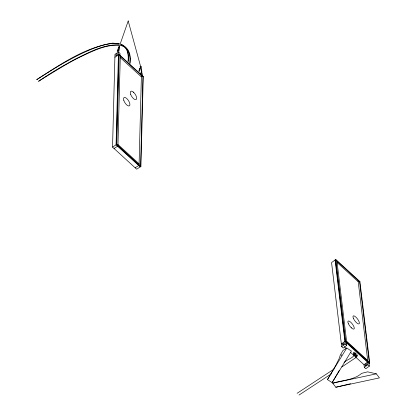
<?xml version="1.0" encoding="UTF-8"?>
<svg xmlns="http://www.w3.org/2000/svg" width="416" height="416" viewBox="0 0 416 416"><rect width="100%" height="100%" fill="white"/><g stroke="black" fill="none" stroke-linecap="round" stroke-linejoin="round"><path stroke-width="0.62" d="M140.665 67.033L140.27 67.08L140.608 67.049A0.993 0.77 1.5 0 1 141.196 67.413L141.232 67.782L140.774 67.865A0.993 0.77 1.5 0 1 140.187 67.501L140.234 66.893L140.608 66.924M114.894 57.257L119.132 54.501L143.276 76.575L140.92 166.447L136.687 169.198L112.544 147.124L114.972 54.309L118.503 52.016L120.011 53.394L119.948 55.754M118.503 52.016L116.069 144.83L140.218 166.904M140.92 166.447L116.776 144.373L119.132 54.501M120.286 56.113L117.936 145.98L114.052 148.507M141.076 75.067L141.138 72.712L139.625 73.694M141.414 75.426L139.058 165.292L135.179 167.82M142.584 76.445L142.646 74.09L141.138 72.712M142.922 76.804L140.566 166.676L116.423 144.602L118.778 54.73L142.922 76.804L143.276 76.575M129.782 63.05C130.967 55.999 128.435 46.597 120.656 45.531M118.96 47.081L119.215 46.92L119.174 47.206M128.123 21.07L128.372 21.008M130.104 63.388L130.276 58.786M127.988 61.407C128.913 55.11 127.629 46.868 120.926 44.538M128.336 61.443L128.508 56.035L127.899 52.073M118.446 51.215L118.893 48.402M118.898 51.308L119.35 48.495M117.239 51.464L118.061 48.724M117.702 51.522L118.498 48.885M139.162 71.656L140.145 68.453M138.824 71.094L139.49 68.916M119.127 47.05L128.206 20.956L140.707 66.778M139.48 68.947L139.708 68.302M119.465 47.715L119.033 47.585L119.636 47.185A0.993 0.77 1.5 0 0 119.267 46.675L118.622 46.92A0.993 0.77 1.5 0 0 118.846 47.315M133.396 92.232L133.676 92.16M339.44 370.193L332.119 382.632L327.454 379.59L335.977 364.972L339.3 358.238L340.298 355.077L342.95 350.501L346.752 348.005L351.416 351.047L332.119 382.632M327.454 379.59L346.752 348.005M351.276 327.813L351.541 327.798M350.376 352.253L363.99 364.702L364.312 367.37L365.82 368.748L369.335 366.137L369.013 363.47L369.715 362.944L359.918 281.549L335.774 259.475L331.557 262.61L341.676 346.679L343.184 348.057L346.7 345.441L346.377 342.774L346.731 342.514L336.929 261.113M359.564 281.809L335.421 259.735L345.223 341.136L369.366 363.204L359.564 281.809L359.918 281.549M341.354 344.006L345.571 340.87L335.774 259.475M341.676 346.679L345.192 344.063L335.072 259.995M363.99 364.702L367.858 361.826L358.056 280.431M364.312 367.37L367.827 364.759L367.505 362.086M341.203 355.841L341.297 354.619M297.097 393.302L334.022 369.086M344.042 362.508C347.006 359.294 353.647 358.176 355.056 353.792M299.01 395.049L331.479 373.755M341.843 366.954L355.28 358.01L356.741 356.694L356.97 355.54M36.764 79.633C54.595 68.136 72.764 56.841 92.466 48.802C100.766 45.718 109.819 42.312 118.872 43.919M112.544 147.124L116.776 144.373M112.242 43.202C84.406 47.528 59.462 65.083 36.78 79.581M350.615 383.718L335.826 387.244L332.722 383.183C342.202 380.219 353.98 380.136 361.639 373.365L367.624 371.836L376.34 373.838L379.444 377.894L335.826 387.244M140.774 67.22L140.639 67.48L141.248 66.778M332.722 383.183L376.34 373.838M112.986 43.155L119.527 43.722M112.216 43.202L113.012 43.155M118.955 44.897C103.527 44.216 89.378 52.281 75.915 58.77C63.3 65.614 49.806 73.252 38.719 81.354M118.924 45.245C104.842 44.533 91.926 51.511 79.534 57.294C65.468 64.241 51.36 73.58 38.496 81.188M120.697 45.183L123.282 46.004M121.035 44.205C124.498 45.438 127.067 48.558 127.91 52.099M123.256 45.994C128.341 47.97 130.354 53.747 130.276 58.812M119.252 47.351C118.357 47.939 119.486 46.582 118.602 47.596A0.993 0.77 1.5 0 0 118.971 48.105L119.621 47.861A0.993 0.77 1.5 0 0 119.252 47.351M120.25 57.585L141.372 76.898M337.09 262.449L358.218 281.762M346.57 341.177L367.697 360.495M345.571 340.87L369.715 362.944M344.869 341.396L369.013 363.47M345.192 344.063L346.7 345.441M367.827 364.759L369.335 366.137M344.271 346.674L346.148 348.39M117.972 144.508L139.1 163.821M141.211 68.193L141.981 72.415M140.759 68.281L141.523 72.488M353.844 353.491A0.848 0.692 -6.9 0 1 353.532 352.477A0.848 0.692 -6.9 0 1 354.827 352.347A0.848 0.692 -6.9 0 1 354.697 353.408M355.888 355.29A0.848 0.692 -6.9 0 1 355.404 354.323A0.848 0.692 -6.9 0 1 356.678 354.058A0.848 0.692 -6.9 0 1 356.71 355.124M141.211 66.737A0.993 0.77 1.5 0 0 140.624 66.373L140.161 66.451L140.197 66.82A0.993 0.77 1.5 0 0 140.416 67.023M354.884 353.792L355.233 353.777L354.89 353.777M356.798 355.54L357.141 355.524L356.798 355.524M343.226 344.791A1.16 0.551 -47.6 0 0 344.063 343.184A1.16 0.551 -47.6 0 0 342.534 344.131A1.16 0.551 -47.6 0 0 343.226 344.791M365.862 365.487A1.16 0.551 -47.6 0 0 366.694 363.875A1.16 0.551 -47.6 0 0 365.17 364.827A1.16 0.551 -47.6 0 0 365.862 365.487M348.379 323.742A4.935 1.638 53.4 0 0 353.954 329.051A4.935 1.638 53.4 0 0 350.886 322.358A4.935 1.638 53.4 0 0 348.379 323.742M353.47 318.557A4.935 1.638 53.4 0 0 359.05 323.898A4.935 1.638 53.4 0 0 356.013 317.226A4.935 1.638 53.4 0 0 353.47 318.557M353.969 354.812A0.848 0.692 -6.9 0 0 355.228 354.141A0.848 0.692 -6.9 0 0 353.943 353.616A0.848 0.692 -6.9 0 0 353.969 354.812M355.898 356.574A0.848 0.692 -6.9 0 0 357.157 355.914A0.848 0.692 -6.9 0 0 355.878 355.378A0.848 0.692 -6.9 0 0 355.898 356.574M130.588 94.224A4.935 2.085 57 0 0 136.126 99.554A4.935 2.085 57 0 0 133.708 92.409A4.935 2.085 57 0 0 130.588 94.224M123.822 100.495A4.935 2.085 57 0 0 129.36 105.867A4.935 2.085 57 0 0 126.984 98.738A4.935 2.085 57 0 0 123.822 100.495M116.657 55.385A1.16 0.551 -47.6 0 0 117.484 53.778A1.16 0.551 -47.6 0 0 115.955 54.746A1.16 0.551 -47.6 0 0 116.657 55.385"/></g></svg>
